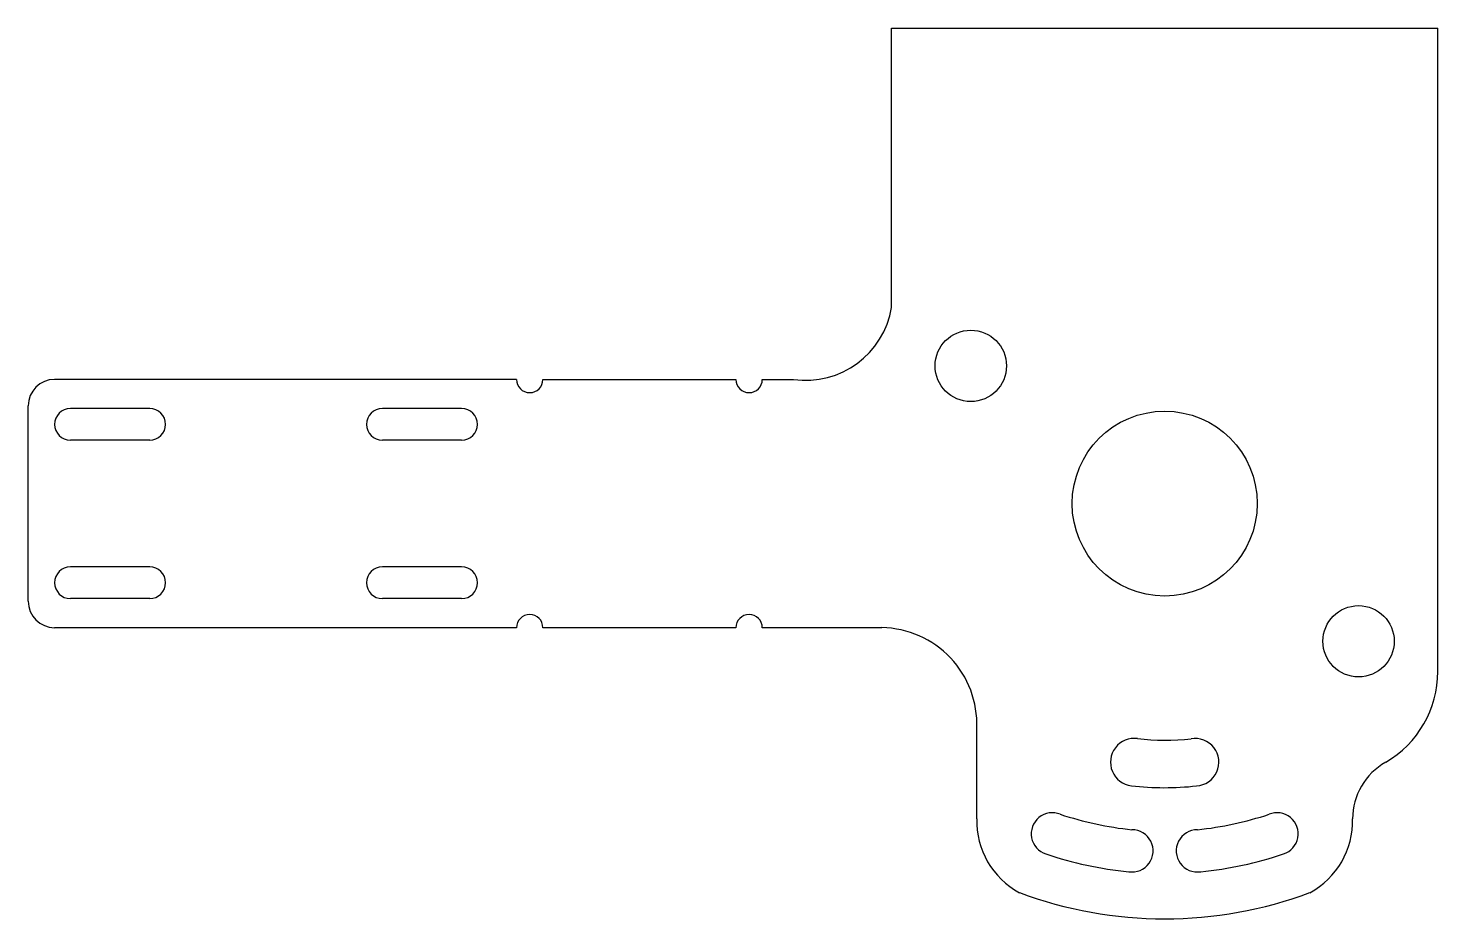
# Model space of a CAD drawing. Extents: x 71 to 338, y 76 to 245.
import ezdxf

# ---------------------------------------------------------------- set-up
doc = ezdxf.new("R2010")
doc.units = 0
doc.header["$MEASUREMENT"] = 0
doc.layers.get('0').update_dxf_attribs({"linetype": 'CONTINUOUS'})

msp = doc.modelspace()

# ---------------------------------------------------------------- linework, layer by layer
for p, q in [((234.66, 244.58), (338, 244.58)), ((234.66, 191.72), (234.66, 244.58)), ((338, 122.76), (338, 244.58)), ((163.7, 178.08), (76.32, 178.08)), ((168.7, 178.08), (205.21, 178.08)), ((210.21, 178.08), (216.12, 178.08)), ((71.32, 136.08), (71.32, 173.08)), ((94.32, 172.58), (79.32, 172.58)), ((153.32, 172.58), (138.32, 172.58)), ((94.32, 166.58), (79.32, 166.58)), ((153.32, 166.58), (138.32, 166.58)), ((94.32, 142.58), (79.32, 142.58)), ((153.32, 142.58), (138.32, 142.58)), ((94.32, 136.58), (79.32, 136.58)), ((153.32, 136.58), (138.32, 136.58)), ((163.7, 131.08), (76.32, 131.08)), ((205.21, 131.08), (168.7, 131.08)), ((232.84, 131.08), (210.21, 131.08)), ((250.79, 94.87), (250.79, 112.08))]:
    msp.add_line(p, q)
for centre, radius in [((249.65, 180.65), 6.75), ((286.33, 154.58), 17.5), ((323.01, 128.51), 6.75)]:
    msp.add_circle(centre, radius)
for centre, radius, start, end in [((218.42, 194.37), 16.45, 261.935, 350.7435), ((76.32, 173.08), 5, 90, 180), ((166.2, 178.08), 2.5, 180, 0), ((207.71, 178.08), 2.5, 180, 0), ((79.32, 169.58), 3, 90, 270), ((94.32, 169.58), 3, 270, 90), ((138.32, 169.58), 3, 90, 270), ((153.32, 169.58), 3, 270, 90), ((79.32, 139.58), 3, 90, 270), ((94.32, 139.58), 3, 270, 90), ((138.32, 139.58), 3, 90, 270), ((153.32, 139.58), 3, 270, 90), ((76.32, 136.08), 5, 180, 270), ((166.2, 131.08), 2.5, 360, 180), ((207.71, 131.08), 2.5, 360, 180), ((232.51, 112.8), 18.29, 357.7638, 88.9674), ((318.15, 122.76), 19.85, 300.232, 0), ((280.58, 105.62), 4.5, 82.2721, 262.9037), ((286.36, 155.2), 45.41, 263.4591, 276.2702), ((292.08, 105.62), 4.5, 273.658, 99.7357), ((334.2, 94.87), 12.33, 119.421, 180), ((286.31, 154.13), 53.34, 263.2389, 276.5262), ((265.08, 92.05), 4, 68.0312, 252.123), ((307.59, 92.05), 4, 287.877, 111.9688), ((266.18, 94.46), 15.4, 178.3156, 241.6072), ((286.83, 156.62), 64.14, 251.5918, 264.017), ((285.84, 156.62), 64.14, 275.983, 288.4082), ((306.48, 94.46), 15.4, 298.3928, 1.6844), ((280.14, 88.83), 4, 261.0806, 90), ((292.52, 88.83), 4, 90, 278.9194), ((286.39, 155), 70.46, 251.3406, 264.4048), ((286.27, 155), 70.46, 275.5952, 288.6594), ((286.33, 154.58), 78.62, 249.5462, 290.4538)]:
    msp.add_arc(centre, radius, start, end)

doc.saveas('drawing.dxf')
